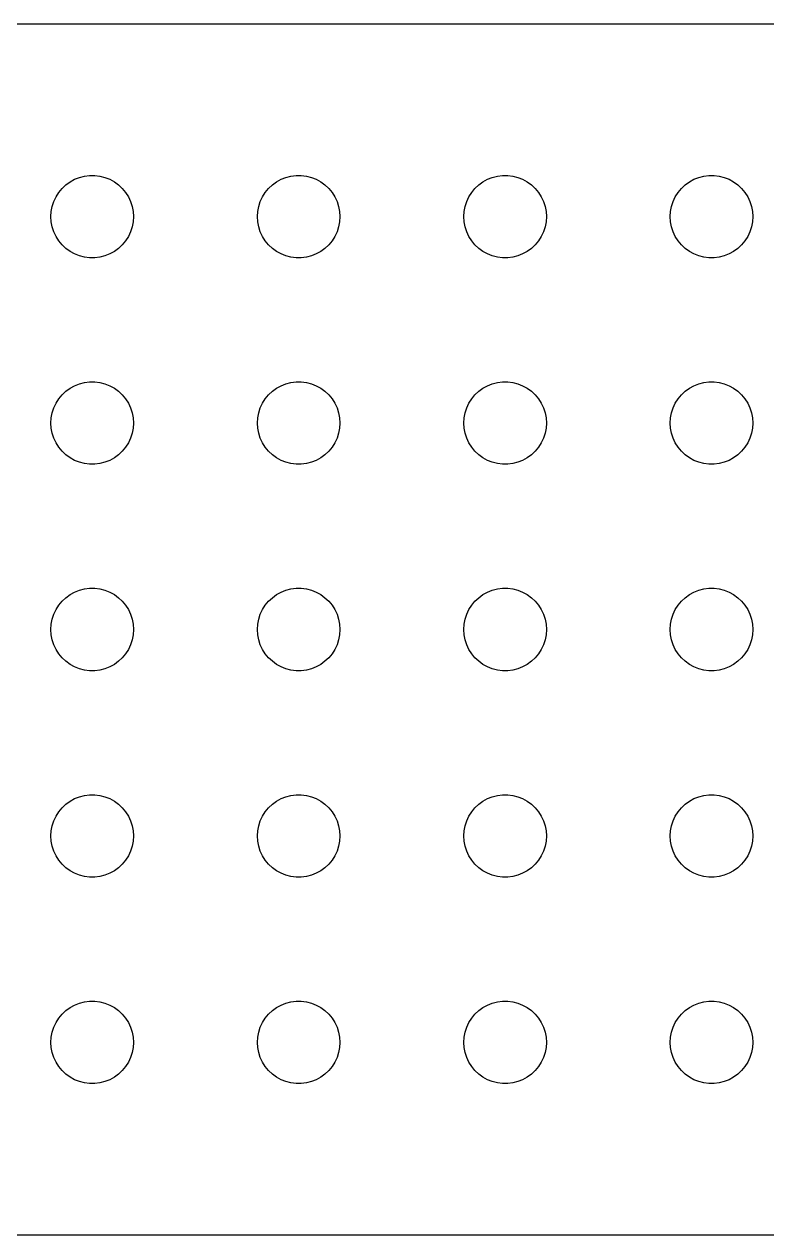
# Model space of a CAD drawing. Header units: metres. Extents: x -187 to 187, y -22 to 22.
# Drawn here: x 42.53 to 69.51, y -21.99 to 21.99 of the extents above; entities that cross this region are included whole.
import ezdxf

# ---------------------------------------------------------------- set-up
doc = ezdxf.new("R2010")
doc.units = ezdxf.units.M

msp = doc.modelspace()

# ---------------------------------------------------------------- linework, layer by layer
for p, q in [((182.314, 21.9901), (-182.314, 21.9901)), ((44.1963, 16.2665), (44.3613, 16.3572)), ((44.3613, 16.3572), (44.5365, 16.4266)), ((44.5365, 16.4266), (44.7189, 16.4734)), ((44.7189, 16.4734), (44.9058, 16.497)), ((44.9058, 16.497), (45.0942, 16.497)), ((45.0942, 16.497), (45.2811, 16.4734)), ((45.2811, 16.4734), (45.4635, 16.4266)), ((45.4635, 16.4266), (45.6387, 16.3572)), ((45.6387, 16.3572), (45.8037, 16.2665)), ((51.6963, 16.2665), (51.8613, 16.3572)), ((51.8613, 16.3572), (52.0365, 16.4266)), ((52.0365, 16.4266), (52.2189, 16.4734)), ((52.2189, 16.4734), (52.4058, 16.497)), ((52.4058, 16.497), (52.5942, 16.497)), ((52.5942, 16.497), (52.7811, 16.4734)), ((52.7811, 16.4734), (52.9635, 16.4266)), ((52.9635, 16.4266), (53.1387, 16.3572)), ((53.1387, 16.3572), (53.3037, 16.2665)), ((59.1963, 16.2665), (59.3613, 16.3572)), ((59.3613, 16.3572), (59.5365, 16.4266)), ((59.5365, 16.4266), (59.7189, 16.4734)), ((59.7189, 16.4734), (59.9058, 16.497)), ((59.9058, 16.497), (60.0942, 16.497)), ((60.0942, 16.497), (60.2811, 16.4734)), ((60.2811, 16.4734), (60.4635, 16.4266)), ((60.4635, 16.4266), (60.6387, 16.3572)), ((60.6387, 16.3572), (60.8037, 16.2665)), ((66.6963, 16.2665), (66.8613, 16.3572)), ((66.8613, 16.3572), (67.0365, 16.4266)), ((67.0365, 16.4266), (67.2189, 16.4734)), ((67.2189, 16.4734), (67.4058, 16.497)), ((67.4058, 16.497), (67.5942, 16.497)), ((67.5942, 16.497), (67.7811, 16.4734)), ((67.7811, 16.4734), (67.9635, 16.4266)), ((67.9635, 16.4266), (68.1387, 16.3572)), ((68.1387, 16.3572), (68.3037, 16.2665)), ((43.6855, 15.7226), (43.7865, 15.8817)), ((43.7865, 15.8817), (43.9065, 16.0268)), ((43.9065, 16.0268), (44.0439, 16.1558)), ((44.0439, 16.1558), (44.1963, 16.2665)), ((45.8037, 16.2665), (45.9561, 16.1558)), ((45.9561, 16.1558), (46.0934, 16.0268)), ((46.0934, 16.0268), (46.2135, 15.8817)), ((46.2135, 15.8817), (46.3145, 15.7226)), ((51.1855, 15.7226), (51.2865, 15.8817)), ((51.2865, 15.8817), (51.4065, 16.0268)), ((51.4065, 16.0268), (51.5439, 16.1558)), ((51.5439, 16.1558), (51.6963, 16.2665)), ((53.3037, 16.2665), (53.4561, 16.1558)), ((53.4561, 16.1558), (53.5934, 16.0268)), ((53.5934, 16.0268), (53.7135, 15.8817)), ((53.7135, 15.8817), (53.8145, 15.7226)), ((58.6855, 15.7226), (58.7865, 15.8817)), ((58.7865, 15.8817), (58.9065, 16.0268)), ((58.9065, 16.0268), (59.0439, 16.1558)), ((59.0439, 16.1558), (59.1963, 16.2665)), ((60.8037, 16.2665), (60.9561, 16.1558)), ((60.9561, 16.1558), (61.0934, 16.0268)), ((61.0934, 16.0268), (61.2135, 15.8817)), ((61.2135, 15.8817), (61.3145, 15.7226)), ((66.1855, 15.7226), (66.2865, 15.8817)), ((66.2865, 15.8817), (66.4065, 16.0268)), ((66.4065, 16.0268), (66.5439, 16.1558)), ((66.5439, 16.1558), (66.6963, 16.2665)), ((68.3037, 16.2665), (68.4561, 16.1558)), ((68.4561, 16.1558), (68.5934, 16.0268)), ((68.5934, 16.0268), (68.7135, 15.8817)), ((68.7135, 15.8817), (68.8145, 15.7226)), ((43.5471, 15.373), (43.6053, 15.5522)), ((43.6053, 15.5522), (43.6855, 15.7226)), ((46.3145, 15.7226), (46.3947, 15.5522)), ((46.3947, 15.5522), (46.4529, 15.373)), ((51.0471, 15.373), (51.1053, 15.5522)), ((51.1053, 15.5522), (51.1855, 15.7226)), ((53.8145, 15.7226), (53.8947, 15.5522)), ((53.8947, 15.5522), (53.9529, 15.373)), ((58.5471, 15.373), (58.6053, 15.5522)), ((58.6053, 15.5522), (58.6855, 15.7226)), ((61.3145, 15.7226), (61.3947, 15.5522)), ((61.3947, 15.5522), (61.4529, 15.373)), ((66.0471, 15.373), (66.1053, 15.5522)), ((66.1053, 15.5522), (66.1855, 15.7226)), ((68.8145, 15.7226), (68.8947, 15.5522)), ((68.8947, 15.5522), (68.9529, 15.373)), ((43.5, 15), (43.5118, 15.188)), ((43.5118, 14.812), (43.5, 15)), ((43.5118, 15.188), (43.5471, 15.373)), ((46.4529, 15.373), (46.4882, 15.188)), ((46.4882, 15.188), (46.5, 15)), ((46.5, 15), (46.4882, 14.812)), ((51, 15), (51.0118, 15.188)), ((51.0118, 14.812), (51, 15)), ((51.0118, 15.188), (51.0471, 15.373)), ((53.9529, 15.373), (53.9882, 15.188)), ((53.9882, 15.188), (54, 15)), ((54, 15), (53.9882, 14.812)), ((58.5, 15), (58.5118, 15.188)), ((58.5118, 14.812), (58.5, 15)), ((58.5118, 15.188), (58.5471, 15.373)), ((61.4529, 15.373), (61.4882, 15.188)), ((61.4882, 15.188), (61.5, 15)), ((61.5, 15), (61.4882, 14.812)), ((66, 15), (66.0118, 15.188)), ((66.0118, 14.812), (66, 15)), ((66.0118, 15.188), (66.0471, 15.373)), ((68.9529, 15.373), (68.9882, 15.188)), ((68.9882, 15.188), (69, 15)), ((69, 15), (68.9882, 14.812)), ((43.5471, 14.627), (43.5118, 14.812)), ((43.6053, 14.4478), (43.5471, 14.627)), ((46.4529, 14.627), (46.3947, 14.4478)), ((46.4882, 14.812), (46.4529, 14.627)), ((51.0471, 14.627), (51.0118, 14.812)), ((51.1053, 14.4478), (51.0471, 14.627)), ((53.9529, 14.627), (53.8947, 14.4478)), ((53.9882, 14.812), (53.9529, 14.627)), ((58.5471, 14.627), (58.5118, 14.812)), ((58.6053, 14.4478), (58.5471, 14.627)), ((61.4529, 14.627), (61.3947, 14.4478)), ((61.4882, 14.812), (61.4529, 14.627)), ((66.0471, 14.627), (66.0118, 14.812)), ((66.1053, 14.4478), (66.0471, 14.627)), ((68.9529, 14.627), (68.8947, 14.4478)), ((68.9882, 14.812), (68.9529, 14.627)), ((43.6855, 14.2774), (43.6053, 14.4478)), ((43.7865, 14.1183), (43.6855, 14.2774)), ((43.9065, 13.9732), (43.7865, 14.1183)), ((46.2135, 14.1183), (46.0934, 13.9732)), ((46.3145, 14.2774), (46.2135, 14.1183)), ((46.3947, 14.4478), (46.3145, 14.2774)), ((51.1855, 14.2774), (51.1053, 14.4478)), ((51.2865, 14.1183), (51.1855, 14.2774)), ((51.4065, 13.9732), (51.2865, 14.1183)), ((53.7135, 14.1183), (53.5934, 13.9732)), ((53.8145, 14.2774), (53.7135, 14.1183)), ((53.8947, 14.4478), (53.8145, 14.2774)), ((58.6855, 14.2774), (58.6053, 14.4478)), ((58.7865, 14.1183), (58.6855, 14.2774)), ((58.9065, 13.9732), (58.7865, 14.1183)), ((61.2135, 14.1183), (61.0934, 13.9732)), ((61.3145, 14.2774), (61.2135, 14.1183)), ((61.3947, 14.4478), (61.3145, 14.2774)), ((66.1855, 14.2774), (66.1053, 14.4478)), ((66.2865, 14.1183), (66.1855, 14.2774)), ((66.4065, 13.9732), (66.2865, 14.1183)), ((68.7135, 14.1183), (68.5934, 13.9732)), ((68.8145, 14.2774), (68.7135, 14.1183)), ((68.8947, 14.4478), (68.8145, 14.2774)), ((44.0439, 13.8442), (43.9065, 13.9732)), ((44.1963, 13.7335), (44.0439, 13.8442)), ((44.3613, 13.6427), (44.1963, 13.7335)), ((44.5365, 13.5734), (44.3613, 13.6427)), ((45.6387, 13.6427), (45.4635, 13.5734)), ((45.8037, 13.7335), (45.6387, 13.6427)), ((45.9561, 13.8442), (45.8037, 13.7335)), ((46.0934, 13.9732), (45.9561, 13.8442)), ((51.5439, 13.8442), (51.4065, 13.9732)), ((51.6963, 13.7335), (51.5439, 13.8442)), ((51.8613, 13.6427), (51.6963, 13.7335)), ((52.0365, 13.5734), (51.8613, 13.6427)), ((53.1387, 13.6427), (52.9635, 13.5734)), ((53.3037, 13.7335), (53.1387, 13.6427)), ((53.4561, 13.8442), (53.3037, 13.7335)), ((53.5934, 13.9732), (53.4561, 13.8442)), ((59.0439, 13.8442), (58.9065, 13.9732)), ((59.1963, 13.7335), (59.0439, 13.8442)), ((59.3613, 13.6427), (59.1963, 13.7335)), ((59.5365, 13.5734), (59.3613, 13.6427)), ((60.6387, 13.6427), (60.4635, 13.5734)), ((60.8037, 13.7335), (60.6387, 13.6427)), ((60.9561, 13.8442), (60.8037, 13.7335)), ((61.0934, 13.9732), (60.9561, 13.8442)), ((66.5439, 13.8442), (66.4065, 13.9732)), ((66.6963, 13.7335), (66.5439, 13.8442)), ((66.8613, 13.6427), (66.6963, 13.7335)), ((67.0365, 13.5734), (66.8613, 13.6427)), ((68.1387, 13.6427), (67.9635, 13.5734)), ((68.3037, 13.7335), (68.1387, 13.6427)), ((68.4561, 13.8442), (68.3037, 13.7335)), ((68.5934, 13.9732), (68.4561, 13.8442)), ((44.7189, 13.5266), (44.5365, 13.5734)), ((44.9058, 13.5029), (44.7189, 13.5266)), ((45.0942, 13.5029), (44.9058, 13.5029)), ((45.2811, 13.5266), (45.0942, 13.5029)), ((45.4635, 13.5734), (45.2811, 13.5266)), ((52.2189, 13.5266), (52.0365, 13.5734)), ((52.4058, 13.5029), (52.2189, 13.5266)), ((52.5942, 13.5029), (52.4058, 13.5029)), ((52.7811, 13.5266), (52.5942, 13.5029)), ((52.9635, 13.5734), (52.7811, 13.5266)), ((59.7189, 13.5266), (59.5365, 13.5734)), ((59.9058, 13.5029), (59.7189, 13.5266)), ((60.0942, 13.5029), (59.9058, 13.5029)), ((60.2811, 13.5266), (60.0942, 13.5029)), ((60.4635, 13.5734), (60.2811, 13.5266)), ((67.2189, 13.5266), (67.0365, 13.5734)), ((67.4058, 13.5029), (67.2189, 13.5266)), ((67.5942, 13.5029), (67.4058, 13.5029)), ((67.7811, 13.5266), (67.5942, 13.5029)), ((67.9635, 13.5734), (67.7811, 13.5266)), ((44.1963, 8.76648), (44.3613, 8.85724)), ((44.3613, 8.85724), (44.5365, 8.92657)), ((44.5365, 8.92657), (44.7189, 8.97342)), ((44.7189, 8.97342), (44.9058, 8.99704)), ((44.9058, 8.99704), (45.0942, 8.99704)), ((45.0942, 8.99704), (45.2811, 8.97342)), ((45.2811, 8.97342), (45.4635, 8.92657)), ((45.4635, 8.92657), (45.6387, 8.85724)), ((45.6387, 8.85724), (45.8037, 8.76648)), ((51.6963, 8.76648), (51.8613, 8.85724)), ((51.8613, 8.85724), (52.0365, 8.92657)), ((52.0365, 8.92657), (52.2189, 8.97342)), ((52.2189, 8.97342), (52.4058, 8.99704)), ((52.4058, 8.99704), (52.5942, 8.99704)), ((52.5942, 8.99704), (52.7811, 8.97342)), ((52.7811, 8.97342), (52.9635, 8.92657)), ((52.9635, 8.92657), (53.1387, 8.85724)), ((53.1387, 8.85724), (53.3037, 8.76648)), ((59.1963, 8.76648), (59.3613, 8.85724)), ((59.3613, 8.85724), (59.5365, 8.92657)), ((59.5365, 8.92657), (59.7189, 8.97342)), ((59.7189, 8.97342), (59.9058, 8.99704)), ((59.9058, 8.99704), (60.0942, 8.99704)), ((60.0942, 8.99704), (60.2811, 8.97342)), ((60.2811, 8.97342), (60.4635, 8.92657)), ((60.4635, 8.92657), (60.6387, 8.85724)), ((60.6387, 8.85724), (60.8037, 8.76648)), ((66.6963, 8.76648), (66.8613, 8.85724)), ((66.8613, 8.85724), (67.0365, 8.92657)), ((67.0365, 8.92657), (67.2189, 8.97342)), ((67.2189, 8.97342), (67.4058, 8.99704)), ((67.4058, 8.99704), (67.5942, 8.99704)), ((67.5942, 8.99704), (67.7811, 8.97342)), ((67.7811, 8.97342), (67.9635, 8.92657)), ((67.9635, 8.92657), (68.1387, 8.85724)), ((68.1387, 8.85724), (68.3037, 8.76648)), ((43.6855, 8.22263), (43.7865, 8.38167)), ((43.7865, 8.38167), (43.9065, 8.52681)), ((43.9065, 8.52681), (44.0439, 8.65576)), ((44.0439, 8.65576), (44.1963, 8.76648)), ((45.8037, 8.76648), (45.9561, 8.65576)), ((45.9561, 8.65576), (46.0934, 8.52681)), ((46.0934, 8.52681), (46.2135, 8.38167)), ((46.2135, 8.38167), (46.3145, 8.22263)), ((51.1855, 8.22263), (51.2865, 8.38167)), ((51.2865, 8.38167), (51.4065, 8.52681)), ((51.4065, 8.52681), (51.5439, 8.65576)), ((51.5439, 8.65576), (51.6963, 8.76648)), ((53.3037, 8.76648), (53.4561, 8.65576)), ((53.4561, 8.65576), (53.5934, 8.52681)), ((53.5934, 8.52681), (53.7135, 8.38167)), ((53.7135, 8.38167), (53.8145, 8.22263)), ((58.6855, 8.22263), (58.7865, 8.38167)), ((58.7865, 8.38167), (58.9065, 8.52681)), ((58.9065, 8.52681), (59.0439, 8.65576)), ((59.0439, 8.65576), (59.1963, 8.76648)), ((60.8037, 8.76648), (60.9561, 8.65576)), ((60.9561, 8.65576), (61.0934, 8.52681)), ((61.0934, 8.52681), (61.2135, 8.38167)), ((61.2135, 8.38167), (61.3145, 8.22263)), ((66.1855, 8.22263), (66.2865, 8.38167)), ((66.2865, 8.38167), (66.4065, 8.52681)), ((66.4065, 8.52681), (66.5439, 8.65576)), ((66.5439, 8.65576), (66.6963, 8.76648)), ((68.3037, 8.76648), (68.4561, 8.65576)), ((68.4561, 8.65576), (68.5934, 8.52681)), ((68.5934, 8.52681), (68.7135, 8.38167)), ((68.7135, 8.38167), (68.8145, 8.22263)), ((43.5471, 7.87303), (43.6053, 8.05219)), ((43.6053, 8.05219), (43.6855, 8.22263)), ((46.3145, 8.22263), (46.3947, 8.05219)), ((46.3947, 8.05219), (46.4529, 7.87303)), ((51.0471, 7.87303), (51.1053, 8.05219)), ((51.1053, 8.05219), (51.1855, 8.22263)), ((53.8145, 8.22263), (53.8947, 8.05219)), ((53.8947, 8.05219), (53.9529, 7.87303)), ((58.5471, 7.87303), (58.6053, 8.05219)), ((58.6053, 8.05219), (58.6855, 8.22263)), ((61.3145, 8.22263), (61.3947, 8.05219)), ((61.3947, 8.05219), (61.4529, 7.87303)), ((66.0471, 7.87303), (66.1053, 8.05219)), ((66.1053, 8.05219), (66.1855, 8.22263)), ((68.8145, 8.22263), (68.8947, 8.05219)), ((68.8947, 8.05219), (68.9529, 7.87303)), ((43.5, 7.5), (43.5118, 7.68799)), ((43.5118, 7.312), (43.5, 7.5)), ((43.5118, 7.68799), (43.5471, 7.87303)), ((46.4529, 7.87303), (46.4882, 7.68799)), ((46.4882, 7.68799), (46.5, 7.5)), ((46.5, 7.5), (46.4882, 7.312)), ((51, 7.5), (51.0118, 7.68799)), ((51.0118, 7.312), (51, 7.5)), ((51.0118, 7.68799), (51.0471, 7.87303)), ((53.9529, 7.87303), (53.9882, 7.68799)), ((53.9882, 7.68799), (54, 7.5)), ((54, 7.5), (53.9882, 7.312)), ((58.5, 7.5), (58.5118, 7.68799)), ((58.5118, 7.312), (58.5, 7.5)), ((58.5118, 7.68799), (58.5471, 7.87303)), ((61.4529, 7.87303), (61.4882, 7.68799)), ((61.4882, 7.68799), (61.5, 7.5)), ((61.5, 7.5), (61.4882, 7.312)), ((66, 7.5), (66.0118, 7.68799)), ((66.0118, 7.312), (66, 7.5)), ((66.0118, 7.68799), (66.0471, 7.87303)), ((68.9529, 7.87303), (68.9882, 7.68799)), ((68.9882, 7.68799), (69, 7.5)), ((69, 7.5), (68.9882, 7.312)), ((43.5471, 7.12695), (43.5118, 7.312)), ((43.6053, 6.9478), (43.5471, 7.12695)), ((46.4529, 7.12695), (46.3947, 6.9478)), ((46.4882, 7.312), (46.4529, 7.12695)), ((51.0471, 7.12695), (51.0118, 7.312)), ((51.1053, 6.9478), (51.0471, 7.12695)), ((53.9529, 7.12695), (53.8947, 6.9478)), ((53.9882, 7.312), (53.9529, 7.12695)), ((58.5471, 7.12695), (58.5118, 7.312)), ((58.6053, 6.9478), (58.5471, 7.12695)), ((61.4529, 7.12695), (61.3947, 6.9478)), ((61.4882, 7.312), (61.4529, 7.12695)), ((66.0471, 7.12695), (66.0118, 7.312)), ((66.1053, 6.9478), (66.0471, 7.12695)), ((68.9529, 7.12695), (68.8947, 6.9478)), ((68.9882, 7.312), (68.9529, 7.12695)), ((43.6855, 6.77736), (43.6053, 6.9478)), ((43.7865, 6.61832), (43.6855, 6.77736)), ((43.9065, 6.47318), (43.7865, 6.61832)), ((46.2135, 6.61832), (46.0934, 6.47318)), ((46.3145, 6.77736), (46.2135, 6.61832)), ((46.3947, 6.9478), (46.3145, 6.77736)), ((51.1855, 6.77736), (51.1053, 6.9478)), ((51.2865, 6.61832), (51.1855, 6.77736)), ((51.4065, 6.47318), (51.2865, 6.61832)), ((53.7135, 6.61832), (53.5934, 6.47318)), ((53.8145, 6.77736), (53.7135, 6.61832)), ((53.8947, 6.9478), (53.8145, 6.77736)), ((58.6855, 6.77736), (58.6053, 6.9478)), ((58.7865, 6.61832), (58.6855, 6.77736)), ((58.9065, 6.47318), (58.7865, 6.61832)), ((61.2135, 6.61832), (61.0934, 6.47318)), ((61.3145, 6.77736), (61.2135, 6.61832)), ((61.3947, 6.9478), (61.3145, 6.77736)), ((66.1855, 6.77736), (66.1053, 6.9478)), ((66.2865, 6.61832), (66.1855, 6.77736)), ((66.4065, 6.47318), (66.2865, 6.61832)), ((68.7135, 6.61832), (68.5934, 6.47318)), ((68.8145, 6.77736), (68.7135, 6.61832)), ((68.8947, 6.9478), (68.8145, 6.77736)), ((44.0439, 6.34422), (43.9065, 6.47318)), ((44.1963, 6.23351), (44.0439, 6.34422)), ((44.3613, 6.14275), (44.1963, 6.23351)), ((45.8037, 6.23351), (45.6387, 6.14275)), ((45.9561, 6.34422), (45.8037, 6.23351)), ((46.0934, 6.47318), (45.9561, 6.34422)), ((51.5439, 6.34422), (51.4065, 6.47318)), ((51.6963, 6.23351), (51.5439, 6.34422)), ((51.8613, 6.14275), (51.6963, 6.23351)), ((53.3037, 6.23351), (53.1387, 6.14275)), ((53.4561, 6.34422), (53.3037, 6.23351)), ((53.5934, 6.47318), (53.4561, 6.34422)), ((59.0439, 6.34422), (58.9065, 6.47318)), ((59.1963, 6.23351), (59.0439, 6.34422)), ((59.3613, 6.14275), (59.1963, 6.23351)), ((60.8037, 6.23351), (60.6387, 6.14275)), ((60.9561, 6.34422), (60.8037, 6.23351)), ((61.0934, 6.47318), (60.9561, 6.34422)), ((66.5439, 6.34422), (66.4065, 6.47318)), ((66.6963, 6.23351), (66.5439, 6.34422)), ((66.8613, 6.14275), (66.6963, 6.23351)), ((68.3037, 6.23351), (68.1387, 6.14275)), ((68.4561, 6.34422), (68.3037, 6.23351)), ((68.5934, 6.47318), (68.4561, 6.34422)), ((44.5365, 6.07341), (44.3613, 6.14275)), ((44.7189, 6.02657), (44.5365, 6.07341)), ((44.9058, 6.00294), (44.7189, 6.02657)), ((45.0942, 6.00294), (44.9058, 6.00294)), ((45.2811, 6.02657), (45.0942, 6.00294)), ((45.4635, 6.07341), (45.2811, 6.02657)), ((45.6387, 6.14275), (45.4635, 6.07341)), ((52.0365, 6.07341), (51.8613, 6.14275)), ((52.2189, 6.02657), (52.0365, 6.07341)), ((52.4058, 6.00294), (52.2189, 6.02657)), ((52.5942, 6.00294), (52.4058, 6.00294)), ((52.7811, 6.02657), (52.5942, 6.00294)), ((52.9635, 6.07341), (52.7811, 6.02657)), ((53.1387, 6.14275), (52.9635, 6.07341)), ((59.5365, 6.07341), (59.3613, 6.14275)), ((59.7189, 6.02657), (59.5365, 6.07341)), ((59.9058, 6.00294), (59.7189, 6.02657)), ((60.0942, 6.00294), (59.9058, 6.00294)), ((60.2811, 6.02657), (60.0942, 6.00294)), ((60.4635, 6.07341), (60.2811, 6.02657)), ((60.6387, 6.14275), (60.4635, 6.07341)), ((67.0365, 6.07341), (66.8613, 6.14275)), ((67.2189, 6.02657), (67.0365, 6.07341)), ((67.4058, 6.00294), (67.2189, 6.02657)), ((67.5942, 6.00294), (67.4058, 6.00294)), ((67.7811, 6.02657), (67.5942, 6.00294)), ((67.9635, 6.07341), (67.7811, 6.02657)), ((68.1387, 6.14275), (67.9635, 6.07341)), ((44.1963, 1.26648), (44.3613, 1.35724)), ((44.3613, 1.35724), (44.5365, 1.42657)), ((44.5365, 1.42657), (44.7189, 1.47342)), ((44.7189, 1.47342), (44.9058, 1.49704)), ((44.9058, 1.49704), (45.0942, 1.49704)), ((45.0942, 1.49704), (45.2811, 1.47342)), ((45.2811, 1.47342), (45.4635, 1.42657)), ((45.4635, 1.42657), (45.6387, 1.35724)), ((45.6387, 1.35724), (45.8037, 1.26648)), ((51.6963, 1.26648), (51.8613, 1.35724)), ((51.8613, 1.35724), (52.0365, 1.42657)), ((52.0365, 1.42657), (52.2189, 1.47342)), ((52.2189, 1.47342), (52.4058, 1.49704)), ((52.4058, 1.49704), (52.5942, 1.49704)), ((52.5942, 1.49704), (52.7811, 1.47342)), ((52.7811, 1.47342), (52.9635, 1.42657)), ((52.9635, 1.42657), (53.1387, 1.35724)), ((53.1387, 1.35724), (53.3037, 1.26648)), ((59.1963, 1.26648), (59.3613, 1.35724)), ((59.3613, 1.35724), (59.5365, 1.42657)), ((59.5365, 1.42657), (59.7189, 1.47342)), ((59.7189, 1.47342), (59.9058, 1.49704)), ((59.9058, 1.49704), (60.0942, 1.49704)), ((60.0942, 1.49704), (60.2811, 1.47342)), ((60.2811, 1.47342), (60.4635, 1.42657)), ((60.4635, 1.42657), (60.6387, 1.35724)), ((60.6387, 1.35724), (60.8037, 1.26648)), ((66.6963, 1.26648), (66.8613, 1.35724)), ((66.8613, 1.35724), (67.0365, 1.42657)), ((67.0365, 1.42657), (67.2189, 1.47342)), ((67.2189, 1.47342), (67.4058, 1.49704)), ((67.4058, 1.49704), (67.5942, 1.49704)), ((67.5942, 1.49704), (67.7811, 1.47342)), ((67.7811, 1.47342), (67.9635, 1.42657)), ((67.9635, 1.42657), (68.1387, 1.35724)), ((68.1387, 1.35724), (68.3037, 1.26648)), ((43.6855, 0.722626), (43.7865, 0.881668)), ((43.7865, 0.881668), (43.9065, 1.02681)), ((43.9065, 1.02681), (44.0439, 1.15576)), ((44.0439, 1.15576), (44.1963, 1.26648)), ((45.8037, 1.26648), (45.9561, 1.15576)), ((45.9561, 1.15576), (46.0934, 1.02681)), ((46.0934, 1.02681), (46.2135, 0.881668)), ((46.2135, 0.881668), (46.3145, 0.722626)), ((51.1855, 0.722626), (51.2865, 0.881668)), ((51.2865, 0.881668), (51.4065, 1.02681)), ((51.4065, 1.02681), (51.5439, 1.15576)), ((51.5439, 1.15576), (51.6963, 1.26648)), ((53.3037, 1.26648), (53.4561, 1.15576)), ((53.4561, 1.15576), (53.5934, 1.02681)), ((53.5934, 1.02681), (53.7135, 0.881668)), ((53.7135, 0.881668), (53.8145, 0.722626)), ((58.6855, 0.722626), (58.7865, 0.881668)), ((58.7865, 0.881668), (58.9065, 1.02681)), ((58.9065, 1.02681), (59.0439, 1.15576)), ((59.0439, 1.15576), (59.1963, 1.26648)), ((60.8037, 1.26648), (60.9561, 1.15576)), ((60.9561, 1.15576), (61.0934, 1.02681)), ((61.0934, 1.02681), (61.2135, 0.881668)), ((61.2135, 0.881668), (61.3145, 0.722626)), ((66.1855, 0.722626), (66.2865, 0.881668)), ((66.2865, 0.881668), (66.4065, 1.02681)), ((66.4065, 1.02681), (66.5439, 1.15576)), ((66.5439, 1.15576), (66.6963, 1.26648)), ((68.3037, 1.26648), (68.4561, 1.15576)), ((68.4561, 1.15576), (68.5934, 1.02681)), ((68.5934, 1.02681), (68.7135, 0.881668)), ((68.7135, 0.881668), (68.8145, 0.722626)), ((43.5471, 0.373032), (43.6053, 0.552185)), ((43.6053, 0.552185), (43.6855, 0.722626)), ((46.3145, 0.722626), (46.3947, 0.552185)), ((46.3947, 0.552185), (46.4529, 0.373032)), ((51.0471, 0.373032), (51.1053, 0.552185)), ((51.1053, 0.552185), (51.1855, 0.722626)), ((53.8145, 0.722626), (53.8947, 0.552185)), ((53.8947, 0.552185), (53.9529, 0.373032)), ((58.5471, 0.373032), (58.6053, 0.552185)), ((58.6053, 0.552185), (58.6855, 0.722626)), ((61.3145, 0.722626), (61.3947, 0.552185)), ((61.3947, 0.552185), (61.4529, 0.373032)), ((66.0471, 0.373032), (66.1053, 0.552185)), ((66.1053, 0.552185), (66.1855, 0.722626)), ((68.8145, 0.722626), (68.8947, 0.552185)), ((68.8947, 0.552185), (68.9529, 0.373032)), ((43.5, 0), (43.5118, 0.187988)), ((43.5118, -0.187988), (43.5, 0)), ((43.5118, 0.187988), (43.5471, 0.373032)), ((46.4529, 0.373032), (46.4882, 0.187988)), ((46.4882, 0.187988), (46.5, 0)), ((46.5, 0), (46.4882, -0.187988)), ((51, 0), (51.0118, 0.187988)), ((51.0118, -0.187988), (51, 0)), ((51.0118, 0.187988), (51.0471, 0.373032)), ((53.9529, 0.373032), (53.9882, 0.187988)), ((53.9882, 0.187988), (54, 0)), ((54, 0), (53.9882, -0.187988)), ((58.5, 0), (58.5118, 0.187988)), ((58.5118, -0.187988), (58.5, 0)), ((58.5118, 0.187988), (58.5471, 0.373032)), ((61.4529, 0.373032), (61.4882, 0.187988)), ((61.4882, 0.187988), (61.5, 0)), ((61.5, 0), (61.4882, -0.187988)), ((66, 0), (66.0118, 0.187988)), ((66.0118, -0.187988), (66, 0)), ((66.0118, 0.187988), (66.0471, 0.373032)), ((68.9529, 0.373032), (68.9882, 0.187988)), ((68.9882, 0.187988), (69, 0)), ((69, 0), (68.9882, -0.187988)), ((43.5471, -0.373032), (43.5118, -0.187988)), ((43.6053, -0.552185), (43.5471, -0.373032)), ((46.4529, -0.373032), (46.3947, -0.552185)), ((46.4882, -0.187988), (46.4529, -0.373032)), ((51.0471, -0.373032), (51.0118, -0.187988)), ((51.1053, -0.552185), (51.0471, -0.373032)), ((53.9529, -0.373032), (53.8947, -0.552185)), ((53.9882, -0.187988), (53.9529, -0.373032)), ((58.5471, -0.373032), (58.5118, -0.187988)), ((58.6053, -0.552185), (58.5471, -0.373032)), ((61.4529, -0.373032), (61.3947, -0.552185)), ((61.4882, -0.187988), (61.4529, -0.373032)), ((66.0471, -0.373032), (66.0118, -0.187988)), ((66.1053, -0.552185), (66.0471, -0.373032)), ((68.9529, -0.373032), (68.8947, -0.552185)), ((68.9882, -0.187988), (68.9529, -0.373032)), ((43.6855, -0.722626), (43.6053, -0.552185)), ((43.7865, -0.881668), (43.6855, -0.722626)), ((46.3145, -0.722626), (46.2135, -0.881668)), ((46.3947, -0.552185), (46.3145, -0.722626)), ((51.1855, -0.722626), (51.1053, -0.552185)), ((51.2865, -0.881668), (51.1855, -0.722626)), ((53.8145, -0.722626), (53.7135, -0.881668)), ((53.8947, -0.552185), (53.8145, -0.722626)), ((58.6855, -0.722626), (58.6053, -0.552185)), ((58.7865, -0.881668), (58.6855, -0.722626)), ((61.3145, -0.722626), (61.2135, -0.881668)), ((61.3947, -0.552185), (61.3145, -0.722626)), ((66.1855, -0.722626), (66.1053, -0.552185)), ((66.2865, -0.881668), (66.1855, -0.722626)), ((68.8145, -0.722626), (68.7135, -0.881668)), ((68.8947, -0.552185), (68.8145, -0.722626)), ((43.9065, -1.02681), (43.7865, -0.881668)), ((44.0439, -1.15576), (43.9065, -1.02681)), ((44.1963, -1.26648), (44.0439, -1.15576)), ((44.3613, -1.35724), (44.1963, -1.26648)), ((45.8037, -1.26648), (45.6387, -1.35724)), ((45.9561, -1.15576), (45.8037, -1.26648)), ((46.0934, -1.02681), (45.9561, -1.15576)), ((46.2135, -0.881668), (46.0934, -1.02681)), ((51.4065, -1.02681), (51.2865, -0.881668)), ((51.5439, -1.15576), (51.4065, -1.02681)), ((51.6963, -1.26648), (51.5439, -1.15576)), ((51.8613, -1.35724), (51.6963, -1.26648)), ((53.3037, -1.26648), (53.1387, -1.35724)), ((53.4561, -1.15576), (53.3037, -1.26648)), ((53.5934, -1.02681), (53.4561, -1.15576)), ((53.7135, -0.881668), (53.5934, -1.02681)), ((58.9065, -1.02681), (58.7865, -0.881668)), ((59.0439, -1.15576), (58.9065, -1.02681)), ((59.1963, -1.26648), (59.0439, -1.15576)), ((59.3613, -1.35724), (59.1963, -1.26648)), ((60.8037, -1.26648), (60.6387, -1.35724)), ((60.9561, -1.15576), (60.8037, -1.26648)), ((61.0934, -1.02681), (60.9561, -1.15576)), ((61.2135, -0.881668), (61.0934, -1.02681)), ((66.4065, -1.02681), (66.2865, -0.881668)), ((66.5439, -1.15576), (66.4065, -1.02681)), ((66.6963, -1.26648), (66.5439, -1.15576)), ((66.8613, -1.35724), (66.6963, -1.26648)), ((68.3037, -1.26648), (68.1387, -1.35724)), ((68.4561, -1.15576), (68.3037, -1.26648)), ((68.5934, -1.02681), (68.4561, -1.15576)), ((68.7135, -0.881668), (68.5934, -1.02681)), ((44.5365, -1.42657), (44.3613, -1.35724)), ((44.7189, -1.47342), (44.5365, -1.42657)), ((44.9058, -1.49704), (44.7189, -1.47342)), ((45.0942, -1.49704), (44.9058, -1.49704)), ((45.2811, -1.47342), (45.0942, -1.49704)), ((45.4635, -1.42657), (45.2811, -1.47342)), ((45.6387, -1.35724), (45.4635, -1.42657)), ((52.0365, -1.42657), (51.8613, -1.35724)), ((52.2189, -1.47342), (52.0365, -1.42657)), ((52.4058, -1.49704), (52.2189, -1.47342)), ((52.5942, -1.49704), (52.4058, -1.49704)), ((52.7811, -1.47342), (52.5942, -1.49704)), ((52.9635, -1.42657), (52.7811, -1.47342)), ((53.1387, -1.35724), (52.9635, -1.42657)), ((59.5365, -1.42657), (59.3613, -1.35724)), ((59.7189, -1.47342), (59.5365, -1.42657)), ((59.9058, -1.49704), (59.7189, -1.47342)), ((60.0942, -1.49704), (59.9058, -1.49704)), ((60.2811, -1.47342), (60.0942, -1.49704)), ((60.4635, -1.42657), (60.2811, -1.47342)), ((60.6387, -1.35724), (60.4635, -1.42657)), ((67.0365, -1.42657), (66.8613, -1.35724)), ((67.2189, -1.47342), (67.0365, -1.42657)), ((67.4058, -1.49704), (67.2189, -1.47342)), ((67.5942, -1.49704), (67.4058, -1.49704)), ((67.7811, -1.47342), (67.5942, -1.49704)), ((67.9635, -1.42657), (67.7811, -1.47342)), ((68.1387, -1.35724), (67.9635, -1.42657)), ((44.1963, -6.23351), (44.3613, -6.14275)), ((44.3613, -6.14275), (44.5365, -6.07341)), ((44.5365, -6.07341), (44.7189, -6.02657)), ((44.7189, -6.02657), (44.9058, -6.00294)), ((44.9058, -6.00294), (45.0942, -6.00294)), ((45.0942, -6.00294), (45.2811, -6.02657)), ((45.2811, -6.02657), (45.4635, -6.07341)), ((45.4635, -6.07341), (45.6387, -6.14275)), ((45.6387, -6.14275), (45.8037, -6.23351)), ((51.6963, -6.23351), (51.8613, -6.14275)), ((51.8613, -6.14275), (52.0365, -6.07341)), ((52.0365, -6.07341), (52.2189, -6.02657)), ((52.2189, -6.02657), (52.4058, -6.00294)), ((52.4058, -6.00294), (52.5942, -6.00294)), ((52.5942, -6.00294), (52.7811, -6.02657)), ((52.7811, -6.02657), (52.9635, -6.07341)), ((52.9635, -6.07341), (53.1387, -6.14275)), ((53.1387, -6.14275), (53.3037, -6.23351)), ((59.1963, -6.23351), (59.3613, -6.14275)), ((59.3613, -6.14275), (59.5365, -6.07341)), ((59.5365, -6.07341), (59.7189, -6.02657)), ((59.7189, -6.02657), (59.9058, -6.00294)), ((59.9058, -6.00294), (60.0942, -6.00294)), ((60.0942, -6.00294), (60.2811, -6.02657)), ((60.2811, -6.02657), (60.4635, -6.07341)), ((60.4635, -6.07341), (60.6387, -6.14275)), ((60.6387, -6.14275), (60.8037, -6.23351)), ((66.6963, -6.23351), (66.8613, -6.14275)), ((66.8613, -6.14275), (67.0365, -6.07341)), ((67.0365, -6.07341), (67.2189, -6.02657)), ((67.2189, -6.02657), (67.4058, -6.00294)), ((67.4058, -6.00294), (67.5942, -6.00294)), ((67.5942, -6.00294), (67.7811, -6.02657)), ((67.7811, -6.02657), (67.9635, -6.07341)), ((67.9635, -6.07341), (68.1387, -6.14275)), ((68.1387, -6.14275), (68.3037, -6.23351)), ((43.7865, -6.61832), (43.9065, -6.47318)), ((43.9065, -6.47318), (44.0439, -6.34422)), ((44.0439, -6.34422), (44.1963, -6.23351)), ((45.8037, -6.23351), (45.9561, -6.34422)), ((45.9561, -6.34422), (46.0934, -6.47318)), ((46.0934, -6.47318), (46.2135, -6.61832)), ((51.2865, -6.61832), (51.4065, -6.47318)), ((51.4065, -6.47318), (51.5439, -6.34422)), ((51.5439, -6.34422), (51.6963, -6.23351)), ((53.3037, -6.23351), (53.4561, -6.34422)), ((53.4561, -6.34422), (53.5934, -6.47318)), ((53.5934, -6.47318), (53.7135, -6.61832)), ((58.7865, -6.61832), (58.9065, -6.47318)), ((58.9065, -6.47318), (59.0439, -6.34422)), ((59.0439, -6.34422), (59.1963, -6.23351)), ((60.8037, -6.23351), (60.9561, -6.34422)), ((60.9561, -6.34422), (61.0934, -6.47318)), ((61.0934, -6.47318), (61.2135, -6.61832)), ((66.2865, -6.61832), (66.4065, -6.47318)), ((66.4065, -6.47318), (66.5439, -6.34422)), ((66.5439, -6.34422), (66.6963, -6.23351)), ((68.3037, -6.23351), (68.4561, -6.34422)), ((68.4561, -6.34422), (68.5934, -6.47318)), ((68.5934, -6.47318), (68.7135, -6.61832)), ((43.5471, -7.12695), (43.6053, -6.9478)), ((43.6053, -6.9478), (43.6855, -6.77736)), ((43.6855, -6.77736), (43.7865, -6.61832)), ((46.2135, -6.61832), (46.3145, -6.77736)), ((46.3145, -6.77736), (46.3947, -6.9478)), ((46.3947, -6.9478), (46.4529, -7.12695)), ((51.0471, -7.12695), (51.1053, -6.9478)), ((51.1053, -6.9478), (51.1855, -6.77736)), ((51.1855, -6.77736), (51.2865, -6.61832)), ((53.7135, -6.61832), (53.8145, -6.77736)), ((53.8145, -6.77736), (53.8947, -6.9478)), ((53.8947, -6.9478), (53.9529, -7.12695)), ((58.5471, -7.12695), (58.6053, -6.9478)), ((58.6053, -6.9478), (58.6855, -6.77736)), ((58.6855, -6.77736), (58.7865, -6.61832)), ((61.2135, -6.61832), (61.3145, -6.77736)), ((61.3145, -6.77736), (61.3947, -6.9478)), ((61.3947, -6.9478), (61.4529, -7.12695)), ((66.0471, -7.12695), (66.1053, -6.9478)), ((66.1053, -6.9478), (66.1855, -6.77736)), ((66.1855, -6.77736), (66.2865, -6.61832)), ((68.7135, -6.61832), (68.8145, -6.77736)), ((68.8145, -6.77736), (68.8947, -6.9478)), ((68.8947, -6.9478), (68.9529, -7.12695)), ((43.5, -7.5), (43.5118, -7.312)), ((43.5118, -7.312), (43.5471, -7.12695)), ((46.4529, -7.12695), (46.4882, -7.312)), ((46.4882, -7.312), (46.5, -7.5)), ((51, -7.5), (51.0118, -7.312)), ((51.0118, -7.312), (51.0471, -7.12695)), ((53.9529, -7.12695), (53.9882, -7.312)), ((53.9882, -7.312), (54, -7.5)), ((58.5, -7.5), (58.5118, -7.312)), ((58.5118, -7.312), (58.5471, -7.12695)), ((61.4529, -7.12695), (61.4882, -7.312)), ((61.4882, -7.312), (61.5, -7.5)), ((66, -7.5), (66.0118, -7.312)), ((66.0118, -7.312), (66.0471, -7.12695)), ((68.9529, -7.12695), (68.9882, -7.312)), ((68.9882, -7.312), (69, -7.5)), ((43.5118, -7.68799), (43.5, -7.5)), ((43.5471, -7.87303), (43.5118, -7.68799)), ((43.6053, -8.05219), (43.5471, -7.87303)), ((46.4529, -7.87303), (46.3947, -8.05219)), ((46.4882, -7.68799), (46.4529, -7.87303)), ((46.5, -7.5), (46.4882, -7.68799)), ((51.0118, -7.68799), (51, -7.5)), ((51.0471, -7.87303), (51.0118, -7.68799)), ((51.1053, -8.05219), (51.0471, -7.87303)), ((53.9529, -7.87303), (53.8947, -8.05219)), ((53.9882, -7.68799), (53.9529, -7.87303)), ((54, -7.5), (53.9882, -7.68799)), ((58.5118, -7.68799), (58.5, -7.5)), ((58.5471, -7.87303), (58.5118, -7.68799)), ((58.6053, -8.05219), (58.5471, -7.87303)), ((61.4529, -7.87303), (61.3947, -8.05219)), ((61.4882, -7.68799), (61.4529, -7.87303)), ((61.5, -7.5), (61.4882, -7.68799)), ((66.0118, -7.68799), (66, -7.5)), ((66.0471, -7.87303), (66.0118, -7.68799)), ((66.1053, -8.05219), (66.0471, -7.87303)), ((68.9529, -7.87303), (68.8947, -8.05219)), ((68.9882, -7.68799), (68.9529, -7.87303)), ((69, -7.5), (68.9882, -7.68799)), ((43.6855, -8.22263), (43.6053, -8.05219)), ((43.7865, -8.38167), (43.6855, -8.22263)), ((46.3145, -8.22263), (46.2135, -8.38167)), ((46.3947, -8.05219), (46.3145, -8.22263)), ((51.1855, -8.22263), (51.1053, -8.05219)), ((51.2865, -8.38167), (51.1855, -8.22263)), ((53.8145, -8.22263), (53.7135, -8.38167)), ((53.8947, -8.05219), (53.8145, -8.22263)), ((58.6855, -8.22263), (58.6053, -8.05219)), ((58.7865, -8.38167), (58.6855, -8.22263)), ((61.3145, -8.22263), (61.2135, -8.38167)), ((61.3947, -8.05219), (61.3145, -8.22263)), ((66.1855, -8.22263), (66.1053, -8.05219)), ((66.2865, -8.38167), (66.1855, -8.22263)), ((68.8145, -8.22263), (68.7135, -8.38167)), ((68.8947, -8.05219), (68.8145, -8.22263)), ((43.9065, -8.52681), (43.7865, -8.38167)), ((44.0439, -8.65576), (43.9065, -8.52681)), ((44.1963, -8.76648), (44.0439, -8.65576)), ((44.3613, -8.85724), (44.1963, -8.76648)), ((45.8037, -8.76648), (45.6387, -8.85724)), ((45.9561, -8.65576), (45.8037, -8.76648)), ((46.0934, -8.52681), (45.9561, -8.65576)), ((46.2135, -8.38167), (46.0934, -8.52681)), ((51.4065, -8.52681), (51.2865, -8.38167)), ((51.5439, -8.65576), (51.4065, -8.52681)), ((51.6963, -8.76648), (51.5439, -8.65576)), ((51.8613, -8.85724), (51.6963, -8.76648)), ((53.3037, -8.76648), (53.1387, -8.85724)), ((53.4561, -8.65576), (53.3037, -8.76648)), ((53.5934, -8.52681), (53.4561, -8.65576)), ((53.7135, -8.38167), (53.5934, -8.52681)), ((58.9065, -8.52681), (58.7865, -8.38167)), ((59.0439, -8.65576), (58.9065, -8.52681)), ((59.1963, -8.76648), (59.0439, -8.65576)), ((59.3613, -8.85724), (59.1963, -8.76648)), ((60.8037, -8.76648), (60.6387, -8.85724)), ((60.9561, -8.65576), (60.8037, -8.76648)), ((61.0934, -8.52681), (60.9561, -8.65576)), ((61.2135, -8.38167), (61.0934, -8.52681)), ((66.4065, -8.52681), (66.2865, -8.38167)), ((66.5439, -8.65576), (66.4065, -8.52681)), ((66.6963, -8.76648), (66.5439, -8.65576)), ((66.8613, -8.85724), (66.6963, -8.76648)), ((68.3037, -8.76648), (68.1387, -8.85724)), ((68.4561, -8.65576), (68.3037, -8.76648)), ((68.5934, -8.52681), (68.4561, -8.65576)), ((68.7135, -8.38167), (68.5934, -8.52681)), ((44.5365, -8.92657), (44.3613, -8.85724)), ((44.7189, -8.97342), (44.5365, -8.92657)), ((44.9058, -8.99704), (44.7189, -8.97342)), ((45.0942, -8.99704), (44.9058, -8.99704)), ((45.2811, -8.97342), (45.0942, -8.99704)), ((45.4635, -8.92657), (45.2811, -8.97342)), ((45.6387, -8.85724), (45.4635, -8.92657)), ((52.0365, -8.92657), (51.8613, -8.85724)), ((52.2189, -8.97342), (52.0365, -8.92657)), ((52.4058, -8.99704), (52.2189, -8.97342)), ((52.5942, -8.99704), (52.4058, -8.99704)), ((52.7811, -8.97342), (52.5942, -8.99704)), ((52.9635, -8.92657), (52.7811, -8.97342)), ((53.1387, -8.85724), (52.9635, -8.92657)), ((59.5365, -8.92657), (59.3613, -8.85724)), ((59.7189, -8.97342), (59.5365, -8.92657)), ((59.9058, -8.99704), (59.7189, -8.97342)), ((60.0942, -8.99704), (59.9058, -8.99704)), ((60.2811, -8.97342), (60.0942, -8.99704)), ((60.4635, -8.92657), (60.2811, -8.97342)), ((60.6387, -8.85724), (60.4635, -8.92657)), ((67.0365, -8.92657), (66.8613, -8.85724)), ((67.2189, -8.97342), (67.0365, -8.92657)), ((67.4058, -8.99704), (67.2189, -8.97342)), ((67.5942, -8.99704), (67.4058, -8.99704)), ((67.7811, -8.97342), (67.5942, -8.99704)), ((67.9635, -8.92657), (67.7811, -8.97342)), ((68.1387, -8.85724), (67.9635, -8.92657)), ((44.3613, -13.6427), (44.5365, -13.5734)), ((44.5365, -13.5734), (44.7189, -13.5266)), ((44.7189, -13.5266), (44.9058, -13.5029)), ((44.9058, -13.5029), (45.0942, -13.5029)), ((45.0942, -13.5029), (45.2811, -13.5266)), ((45.2811, -13.5266), (45.4635, -13.5734)), ((45.4635, -13.5734), (45.6387, -13.6427)), ((51.8613, -13.6427), (52.0365, -13.5734)), ((52.0365, -13.5734), (52.2189, -13.5266)), ((52.2189, -13.5266), (52.4058, -13.5029)), ((52.4058, -13.5029), (52.5942, -13.5029)), ((52.5942, -13.5029), (52.7811, -13.5266)), ((52.7811, -13.5266), (52.9635, -13.5734)), ((52.9635, -13.5734), (53.1387, -13.6427)), ((59.3613, -13.6427), (59.5365, -13.5734)), ((59.5365, -13.5734), (59.7189, -13.5266)), ((59.7189, -13.5266), (59.9058, -13.5029)), ((59.9058, -13.5029), (60.0942, -13.5029)), ((60.0942, -13.5029), (60.2811, -13.5266)), ((60.2811, -13.5266), (60.4635, -13.5734)), ((60.4635, -13.5734), (60.6387, -13.6427)), ((66.8613, -13.6427), (67.0365, -13.5734)), ((67.0365, -13.5734), (67.2189, -13.5266)), ((67.2189, -13.5266), (67.4058, -13.5029)), ((67.4058, -13.5029), (67.5942, -13.5029)), ((67.5942, -13.5029), (67.7811, -13.5266)), ((67.7811, -13.5266), (67.9635, -13.5734)), ((67.9635, -13.5734), (68.1387, -13.6427)), ((43.7865, -14.1183), (43.9065, -13.9732)), ((43.9065, -13.9732), (44.0439, -13.8442)), ((44.0439, -13.8442), (44.1963, -13.7335)), ((44.1963, -13.7335), (44.3613, -13.6427)), ((45.6387, -13.6427), (45.8037, -13.7335)), ((45.8037, -13.7335), (45.9561, -13.8442)), ((45.9561, -13.8442), (46.0934, -13.9732)), ((46.0934, -13.9732), (46.2135, -14.1183)), ((51.2865, -14.1183), (51.4065, -13.9732)), ((51.4065, -13.9732), (51.5439, -13.8442)), ((51.5439, -13.8442), (51.6963, -13.7335)), ((51.6963, -13.7335), (51.8613, -13.6427)), ((53.1387, -13.6427), (53.3037, -13.7335)), ((53.3037, -13.7335), (53.4561, -13.8442)), ((53.4561, -13.8442), (53.5934, -13.9732)), ((53.5934, -13.9732), (53.7135, -14.1183)), ((58.7865, -14.1183), (58.9065, -13.9732)), ((58.9065, -13.9732), (59.0439, -13.8442)), ((59.0439, -13.8442), (59.1963, -13.7335)), ((59.1963, -13.7335), (59.3613, -13.6427)), ((60.6387, -13.6427), (60.8037, -13.7335)), ((60.8037, -13.7335), (60.9561, -13.8442)), ((60.9561, -13.8442), (61.0934, -13.9732)), ((61.0934, -13.9732), (61.2135, -14.1183)), ((66.2865, -14.1183), (66.4065, -13.9732)), ((66.4065, -13.9732), (66.5439, -13.8442)), ((66.5439, -13.8442), (66.6963, -13.7335)), ((66.6963, -13.7335), (66.8613, -13.6427)), ((68.1387, -13.6427), (68.3037, -13.7335)), ((68.3037, -13.7335), (68.4561, -13.8442)), ((68.4561, -13.8442), (68.5934, -13.9732)), ((68.5934, -13.9732), (68.7135, -14.1183)), ((43.5471, -14.627), (43.6053, -14.4478)), ((43.6053, -14.4478), (43.6855, -14.2774)), ((43.6855, -14.2774), (43.7865, -14.1183)), ((46.2135, -14.1183), (46.3145, -14.2774)), ((46.3145, -14.2774), (46.3947, -14.4478)), ((46.3947, -14.4478), (46.4529, -14.627)), ((51.0471, -14.627), (51.1053, -14.4478)), ((51.1053, -14.4478), (51.1855, -14.2774)), ((51.1855, -14.2774), (51.2865, -14.1183)), ((53.7135, -14.1183), (53.8145, -14.2774)), ((53.8145, -14.2774), (53.8947, -14.4478)), ((53.8947, -14.4478), (53.9529, -14.627)), ((58.5471, -14.627), (58.6053, -14.4478)), ((58.6053, -14.4478), (58.6855, -14.2774)), ((58.6855, -14.2774), (58.7865, -14.1183)), ((61.2135, -14.1183), (61.3145, -14.2774)), ((61.3145, -14.2774), (61.3947, -14.4478)), ((61.3947, -14.4478), (61.4529, -14.627)), ((66.0471, -14.627), (66.1053, -14.4478)), ((66.1053, -14.4478), (66.1855, -14.2774)), ((66.1855, -14.2774), (66.2865, -14.1183)), ((68.7135, -14.1183), (68.8145, -14.2774)), ((68.8145, -14.2774), (68.8947, -14.4478)), ((68.8947, -14.4478), (68.9529, -14.627)), ((43.5, -15), (43.5118, -14.812)), ((43.5118, -14.812), (43.5471, -14.627)), ((46.4529, -14.627), (46.4882, -14.812)), ((46.4882, -14.812), (46.5, -15)), ((51, -15), (51.0118, -14.812)), ((51.0118, -14.812), (51.0471, -14.627)), ((53.9529, -14.627), (53.9882, -14.812)), ((53.9882, -14.812), (54, -15)), ((58.5, -15), (58.5118, -14.812)), ((58.5118, -14.812), (58.5471, -14.627)), ((61.4529, -14.627), (61.4882, -14.812)), ((61.4882, -14.812), (61.5, -15)), ((66, -15), (66.0118, -14.812)), ((66.0118, -14.812), (66.0471, -14.627)), ((68.9529, -14.627), (68.9882, -14.812)), ((68.9882, -14.812), (69, -15)), ((43.5118, -15.188), (43.5, -15)), ((43.5471, -15.373), (43.5118, -15.188)), ((43.6053, -15.5522), (43.5471, -15.373)), ((46.4529, -15.373), (46.3947, -15.5522)), ((46.4882, -15.188), (46.4529, -15.373)), ((46.5, -15), (46.4882, -15.188)), ((51.0118, -15.188), (51, -15)), ((51.0471, -15.373), (51.0118, -15.188)), ((51.1053, -15.5522), (51.0471, -15.373)), ((53.9529, -15.373), (53.8947, -15.5522)), ((53.9882, -15.188), (53.9529, -15.373)), ((54, -15), (53.9882, -15.188)), ((58.5118, -15.188), (58.5, -15)), ((58.5471, -15.373), (58.5118, -15.188)), ((58.6053, -15.5522), (58.5471, -15.373)), ((61.4529, -15.373), (61.3947, -15.5522)), ((61.4882, -15.188), (61.4529, -15.373)), ((61.5, -15), (61.4882, -15.188)), ((66.0118, -15.188), (66, -15)), ((66.0471, -15.373), (66.0118, -15.188)), ((66.1053, -15.5522), (66.0471, -15.373)), ((68.9529, -15.373), (68.8947, -15.5522)), ((68.9882, -15.188), (68.9529, -15.373)), ((69, -15), (68.9882, -15.188)), ((43.6855, -15.7226), (43.6053, -15.5522)), ((43.7865, -15.8817), (43.6855, -15.7226)), ((46.3145, -15.7226), (46.2135, -15.8817)), ((46.3947, -15.5522), (46.3145, -15.7226)), ((51.1855, -15.7226), (51.1053, -15.5522)), ((51.2865, -15.8817), (51.1855, -15.7226)), ((53.8145, -15.7226), (53.7135, -15.8817)), ((53.8947, -15.5522), (53.8145, -15.7226)), ((58.6855, -15.7226), (58.6053, -15.5522)), ((58.7865, -15.8817), (58.6855, -15.7226)), ((61.3145, -15.7226), (61.2135, -15.8817)), ((61.3947, -15.5522), (61.3145, -15.7226)), ((66.1855, -15.7226), (66.1053, -15.5522)), ((66.2865, -15.8817), (66.1855, -15.7226)), ((68.8145, -15.7226), (68.7135, -15.8817)), ((68.8947, -15.5522), (68.8145, -15.7226)), ((43.9065, -16.0268), (43.7865, -15.8817)), ((44.0439, -16.1558), (43.9065, -16.0268)), ((44.1963, -16.2665), (44.0439, -16.1558)), ((44.3613, -16.3572), (44.1963, -16.2665)), ((45.8037, -16.2665), (45.6387, -16.3572)), ((45.9561, -16.1558), (45.8037, -16.2665)), ((46.0934, -16.0268), (45.9561, -16.1558)), ((46.2135, -15.8817), (46.0934, -16.0268)), ((51.4065, -16.0268), (51.2865, -15.8817)), ((51.5439, -16.1558), (51.4065, -16.0268)), ((51.6963, -16.2665), (51.5439, -16.1558)), ((51.8613, -16.3572), (51.6963, -16.2665)), ((53.3037, -16.2665), (53.1387, -16.3572)), ((53.4561, -16.1558), (53.3037, -16.2665)), ((53.5934, -16.0268), (53.4561, -16.1558)), ((53.7135, -15.8817), (53.5934, -16.0268)), ((58.9065, -16.0268), (58.7865, -15.8817)), ((59.0439, -16.1558), (58.9065, -16.0268)), ((59.1963, -16.2665), (59.0439, -16.1558)), ((59.3613, -16.3572), (59.1963, -16.2665)), ((60.8037, -16.2665), (60.6387, -16.3572)), ((60.9561, -16.1558), (60.8037, -16.2665)), ((61.0934, -16.0268), (60.9561, -16.1558)), ((61.2135, -15.8817), (61.0934, -16.0268)), ((66.4065, -16.0268), (66.2865, -15.8817)), ((66.5439, -16.1558), (66.4065, -16.0268)), ((66.6963, -16.2665), (66.5439, -16.1558)), ((66.8613, -16.3572), (66.6963, -16.2665)), ((68.3037, -16.2665), (68.1387, -16.3572)), ((68.4561, -16.1558), (68.3037, -16.2665)), ((68.5934, -16.0268), (68.4561, -16.1558)), ((68.7135, -15.8817), (68.5934, -16.0268)), ((44.5365, -16.4266), (44.3613, -16.3572)), ((44.7189, -16.4734), (44.5365, -16.4266)), ((44.9058, -16.497), (44.7189, -16.4734)), ((45.0942, -16.497), (44.9058, -16.497)), ((45.2811, -16.4734), (45.0942, -16.497)), ((45.4635, -16.4266), (45.2811, -16.4734)), ((45.6387, -16.3572), (45.4635, -16.4266)), ((52.0365, -16.4266), (51.8613, -16.3572)), ((52.2189, -16.4734), (52.0365, -16.4266)), ((52.4058, -16.497), (52.2189, -16.4734)), ((52.5942, -16.497), (52.4058, -16.497)), ((52.7811, -16.4734), (52.5942, -16.497)), ((52.9635, -16.4266), (52.7811, -16.4734)), ((53.1387, -16.3572), (52.9635, -16.4266)), ((59.5365, -16.4266), (59.3613, -16.3572)), ((59.7189, -16.4734), (59.5365, -16.4266)), ((59.9058, -16.497), (59.7189, -16.4734)), ((60.0942, -16.497), (59.9058, -16.497)), ((60.2811, -16.4734), (60.0942, -16.497)), ((60.4635, -16.4266), (60.2811, -16.4734)), ((60.6387, -16.3572), (60.4635, -16.4266)), ((67.0365, -16.4266), (66.8613, -16.3572)), ((67.2189, -16.4734), (67.0365, -16.4266)), ((67.4058, -16.497), (67.2189, -16.4734)), ((67.5942, -16.497), (67.4058, -16.497)), ((67.7811, -16.4734), (67.5942, -16.497)), ((67.9635, -16.4266), (67.7811, -16.4734)), ((68.1387, -16.3572), (67.9635, -16.4266)), ((-182.314, -21.9901), (182.314, -21.9901))]:
    msp.add_line(p, q)

doc.saveas('drawing.dxf')
